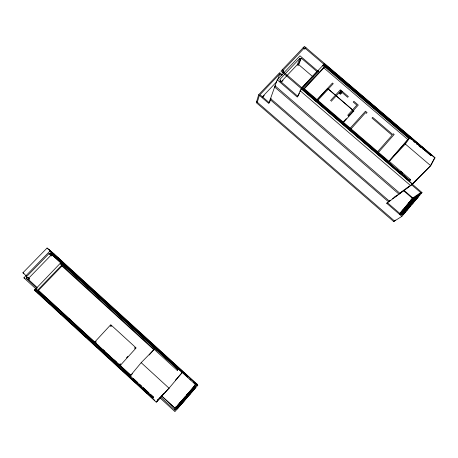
<?xml version="1.0" encoding="UTF-8"?>
<svg xmlns="http://www.w3.org/2000/svg" width="458" height="458" viewBox="0 0 458 458"><rect width="100%" height="100%" fill="white"/><g stroke="black" fill="none" stroke-linecap="round" stroke-linejoin="round"><path stroke-width="0.69" d="M178.54 406.023L178.54 404.403M178.368 406.223L178.374 404.597L178.964 405.135M178.225 406.383L178.236 404.752M178.07 404.941L178.053 406.584L178.666 407.145M177.916 406.744L177.933 405.095L178.528 405.639M177.738 406.944L177.767 405.29M177.635 405.445L177.601 407.105L178.214 407.666M177.429 407.305L177.464 405.639L178.053 406.183M177.332 405.794L177.286 407.465L177.899 408.026M177.16 405.988L177.114 407.666L177.727 408.227M178.03 369.446L61.687 263.339L61.401 263.11L60.588 263.945L177.246 370.362L178.03 369.446L50.598 253.492L49.819 254.287L49.029 253.566L26.283 276.935L29.467 278.922L28.688 279.724L26.289 278.481L27.079 277.668M176.261 408.404L194.948 386.895L195.709 387.588L177.023 409.108L176.261 408.404L176.341 406.59M160.626 397.034L174.859 410.093L174.996 408.141L176.548 406.286L174.956 408.187L161.416 395.764L174.956 408.187M340.391 93.644L340.849 90.827L342.04 91.846L340.391 93.644L339.201 92.625L340.849 90.827M176.422 366.434L176.525 366.011M282.328 74.906L279.689 72.639L258.701 94.737L256.291 102.649L393.668 221.552L401.866 216.376L422.007 192.543L411.805 183.784M257.27 102.231L259.4 95.338M318.287 71.448L299.973 55.807L277.204 79.824L268.8 103.462L258.701 94.737M270.546 99.621L269.407 102.827L260.001 94.703L279.786 73.858L281.865 75.644M277.628 79.904L279.786 73.858M280.038 81.501L280.531 80.167L279.769 79.509L299.921 58.223L300.677 58.87L298.055 65.288L297.311 64.652L299.921 58.223M298.055 65.288L298.685 64.618L301.324 58.189L317.085 71.654M318.264 101.39L388.71 161.834L389.243 161.336L410.5 179.576L409.418 180.687L301.553 88.119L297.282 97.085L277.204 79.824M315.39 100.302L301.553 88.119M298.227 95.751L299.383 93.22M317.182 100.462L302.549 87.907L302.269 88.526L400.178 172.546M158.846 399.027L159.332 397.991M157.472 400.59L157.993 399.513M157.747 399.794L157.037 401.248L169.059 388.132M301.456 88.342L324.396 63.782L434.871 157.936L430.726 165.71L412.429 184.282L386.724 203.295L401.866 216.376M152.743 398.134L34.722 289.754L34.442 290.24L156.235 402.158L160.964 396.617M323.846 64.887L324.396 63.782M324.046 64.154L324.424 64.481L324.098 65.145L338.199 77.167M303.969 89.218L323.858 67.893L324.516 66.576L408.942 138.562L409.286 138.173L323.726 65.231L324.424 64.481M434.201 158.726L430.285 166.042L411.668 184.545M327.63 88.48L353.805 110.991L327.63 88.48L317.239 99.775M34.722 289.754L152.72 398.174L153.607 397.126L150.459 394.229M152.72 398.174L153.607 397.126M389.243 161.336L405.336 144.035L409.864 137.618L430.978 155.611L431.23 155.159L324.167 63.914M153.476 397.338L130.181 375.938L141.173 362.679L154.237 349.305M156.235 402.158L169.042 388.195L182.284 372.509L182.055 371.57M411.685 200.507L410.992 199.906L412.372 198.274L420.713 192.6L411.702 184.86M411.45 199.591L412.841 197.953L403.698 190.093M399.817 213.468L411.255 199.957L418.652 194.953M399.651 213.812L403.332 209.461M411.112 200.278L404.362 208.253L411.65 203.363L412.229 203.862M393.668 221.552L394.578 220.481M395.323 220.069L394.533 221.002L256.594 101.647M419.122 194.398L403.017 213.445L401.214 214.602M420.713 192.6L401.718 215.065L387.308 202.613L386.724 203.295M404.065 212.501L405.404 210.915M406.744 209.323L419.225 194.57M410.906 205.424L404.03 213.56L403.452 213.062M412.08 204.033L418.492 196.453M412.171 183.801L410.626 185.616L300.167 90.764L301.129 89.734M413.288 183.366L412.641 184.127L280.96 71.11L304.427 46.401L435.1 157.758L434.465 158.502M413.545 183.063L414.192 182.301M414.456 181.998L415.103 181.236M415.36 180.933L416.007 180.171M389.535 200.816L388.607 201.898L270.163 99.632L271.13 98.607M390.405 200.18L389.489 201.245L270.541 98.567M393.136 198.142L392.781 198.554L397.756 194.868M399.994 193.076L399.067 194.163L274.651 87.014L275.613 85.995M400.95 192.377L400.04 193.442L275.069 85.841M399.582 172.924L400.887 171.406M421.297 147.711L422.15 146.72M401.214 174.321L402.513 172.803L401.431 171.876M422.911 149.085L423.765 148.1M388.447 161.846L408.215 139.118M388.544 161.811L408.942 138.562M388.71 161.834L389.054 161.434L304.055 88.508L324.516 66.576M191.41 390.565L193.276 388.418M189.789 392.569L193.957 387.777M183.652 399.737L185.015 398.174M187.248 395.598L194.432 387.331L193.849 386.792L194.369 387.806M174.859 410.093L196.35 385.361L193.608 382.424M411.519 138.711L411.862 138.322M186.469 398.054L186.269 398.288L186.097 397.71M186.452 397.304L187.03 397.412M197.014 384.119L197.799 385.264L174.927 411.599L159.905 397.813M161.897 395.552L163.821 393.393M175.414 380.169L182.261 372.406L62.351 263.092M377.1 152.314L392.094 135.236L372.016 118.09L372.669 117.362L392.741 134.497L393.388 133.765L394.189 134.452L377.913 153.006M177.252 370.293L178.036 369.406M350.49 129.477L365.616 112.622L366.417 113.309L367.07 112.576L365.473 111.214L349.689 128.79M130.181 375.938L130.713 375.434L37.762 290.063L61.429 265.503L62.007 265.955L38.466 290.401L37.762 290.063M154.174 349.282L149.222 354.984M132.362 373.78L130.959 375.342L119.452 364.78M373.974 105.666L372.675 107.115L374.272 108.477L375.566 107.029M156.67 349.958L157.06 349.517M348.424 115.994L358.288 105.077L353.902 101.338L353.244 102.06L356.834 105.122L347.628 115.307M343.981 121.204L346.322 118.611M348.67 116.017L349.603 114.981M343.082 122.858L353.857 110.916M135.299 347.983L134.904 348.418L134.48 348.028L134.875 347.593L135.408 348.006M126.46 357.898L127.885 356.324M330.464 100.611L340.386 89.791L348.332 96.575L347.674 97.296L342.109 92.545L340.46 94.342L338.874 92.985L331.26 101.292M95.51 342.945L96.317 342.069L95.894 341.679L95.087 342.555M317.423 102.403L318.762 100.949L317.171 99.586M340.615 77.242L339.304 78.662L337.723 77.316L339.035 75.896M315.831 101.035L332.456 83.024L333.247 83.7L317.966 100.268M94.634 342.16L110.739 324.733L136.123 347.931L120.139 365.587L94.663 342.166M301.879 87.764L317.909 70.601L318.699 71.276L302.675 88.446M323.863 64.229L322.546 65.643L323.331 66.318L324.653 64.904M301.839 88.669L302.549 87.907M299.984 91.171L300.648 90.455M280.531 80.167L279.872 80.86L297.935 96.386M300.677 58.87L301.324 58.189M280.943 81.965L297.311 64.652M282.059 81.507L283.044 80.465M282.534 72.461L283.891 71.036L282.311 69.679M305.99 47.735L304.667 49.132L303.099 47.798M262.199 97.027L276.666 81.759M262.835 97.033L264.277 95.51M34.848 289.811L60.88 262.646L61.389 262.308L66.221 266.23L49.785 251.247L23.902 277.834L35.798 288.758M62.723 313.638L36.451 289.508L36.096 289.341L35.272 290.195L152.812 398.025M35.632 290.361L36.451 289.508M61.687 263.339L60.88 264.18L60.588 263.945M49.029 253.566L51.828 255.896L52.59 255.112M26.455 276.065L22.9 272.802L47.071 248.036L53.889 253.698M408.754 138.671L409.864 137.618M410.5 179.576L409.378 180.441L401.26 173.473M409.418 180.687L401.271 174.011M394.332 197.255L396.422 195.703M400.905 192.429L403.698 190.356M405.937 188.702L408.731 186.629M401.219 192.308L410.712 185.272M410.992 199.906L419.288 194.289M420.879 193.31L422.007 192.543M410.597 200.89L418.446 195.326M410.483 201.022L417.799 196.098M410.076 201.497L417.65 196.27M409.561 202.11L417.261 196.728M418.664 195.812L419.843 195.016M409.446 202.247L416.728 197.358L417.307 197.85M408.925 202.86L416.58 197.53M408.404 203.472L416.047 198.165M416.832 197.833L417.959 197.083M408.261 203.644L415.515 198.795M407.889 204.085L415.395 198.932M416.305 198.463L417.576 197.535M407.368 204.703L414.982 199.425M407.225 204.869L414.444 200.054L415.022 200.552M406.847 205.316L414.33 200.198L414.908 200.696M406.183 206.1L413.912 200.69L414.49 201.188M414.444 200.661L415.561 199.923M405.662 206.713L413.259 201.463M414.061 201.119L415.171 200.381M405.141 207.331L412.721 202.093M413.528 201.749L414.759 200.867M404.62 207.943L412.189 202.728M403.492 209.129L411.238 204.016M412.194 203.323L413.299 202.591M403.074 209.77L410.448 204.783M411.301 204.331L412.887 203.083M402.553 210.388L410.059 205.241M402.027 211.006L409.526 205.877M401.506 211.619L408.988 206.512L409.567 207.01M400.985 212.237L408.45 207.148M409.04 207.01L410.225 206.237M400.458 212.856L407.912 207.783M408.65 207.463L409.836 206.695L409.257 206.197M400.08 213.302L407.374 208.419M408.502 207.64L409.687 206.873M399.674 213.783L406.956 208.917M399.88 213.852L406.418 209.552M399.794 214.27L405.88 210.188M400.109 214.207L405.341 210.829M406.24 210.314L407.414 209.558M400.309 214.281L404.952 211.287M400.355 214.533L404.798 211.464L405.382 211.962M400.521 214.647L404.259 212.1L404.843 212.604M400.716 214.733L403.87 212.564L404.448 213.062M404.368 212.535L405.53 211.785M403.95 213.027L405.112 212.283M401.443 214.665L402.593 213.926M403.561 213.485L404.723 212.747M402.536 214.842L403.75 214.058M339.201 92.625L342.04 91.846M34.442 290.24L35.638 290.796M23.902 277.834L25.121 278.458M26.283 276.935L28.682 278.201L51.05 255.186L51.828 255.896M22.9 272.802L23.999 273.397M61.418 264.707L61.71 264.936M49.785 251.247L59.861 259.543L48.909 249.564M422.316 148.152L399.347 128.572L398.706 129.305L397.899 128.618L398.546 127.885L304.547 47.764L282.426 71.07L316.501 100.313M423.129 148.839L430.686 155.285M339.286 78.095L372.926 106.771M374.009 107.693L411.444 139.604M413.614 141.459L414.702 142.381M416.328 143.766L417.415 144.694M419.041 146.079L420.667 147.47M323.858 67.893L407.889 139.564M405.336 144.035L430.726 165.71M298.685 64.618L313.037 76.898M322.678 105.351L324.287 106.731M316.976 100.72L410.311 180.807M318.762 103.205L320.926 105.059M322.008 105.987L350.078 130.066M351.767 131.526L352.849 132.454M354.469 133.845L356.095 135.236M357.664 136.581L359.341 138.024M360.423 138.951L362.587 140.812M363.623 141.699L385.31 160.311M390.663 164.909L391.727 165.813M393.846 167.639L399.679 172.643M301.101 88.726L412.429 184.282M417.53 196.413L418.108 196.906M417.118 196.9L417.69 197.398M416.316 197.845L416.895 198.343M415.246 199.11L415.824 199.608M414.862 199.568L415.44 200.06M403.252 190.425L412.372 198.274M414.061 200.512L414.639 201.01M413.643 201.005L414.221 201.503M413.528 201.148L414.106 201.646M410.998 200.409L411.559 200.89M412.458 202.413L413.036 202.911M412.04 202.905L412.618 203.404M411.771 203.22L412.349 203.718M408.668 203.169L409.223 203.65M409.796 205.562L410.374 206.06M409.378 206.054L409.956 206.552M408.57 207.01L409.149 207.508M406.326 205.928L406.887 206.409M405.925 206.409L406.481 206.89M407.494 208.281L408.072 208.779M407.105 208.739L407.683 209.237M406.687 209.232L407.265 209.735M406.567 209.375L407.145 209.873M406.298 209.695L406.876 210.193M404.683 211.607L405.261 212.106M404.408 211.928L404.992 212.426M403.99 212.42L404.569 212.924M401.655 211.447L402.21 211.934M53.363 253.263L197.089 384.239M197.799 385.264L47.071 248.036M181.935 371.089L176.496 366.125L181.637 371.106M51.794 252.902L182.072 371.638M181.483 371.249L181.883 371.615M182.633 372.423L183.675 373.373M184.723 374.329L187.809 377.06M189.904 378.955L190.992 380.043M61.389 262.308L196.35 385.361M50.598 253.492L61.355 263.298M195.738 387.634L194.375 385.854M61.429 265.503L153.905 349.763M194.57 387.176L193.98 386.644L194.507 387.645M194.266 387.52L193.682 386.987L194.198 388M194.135 387.674L193.551 387.136L194.06 388.161M193.969 387.863L193.385 387.331L193.889 388.355M193.837 388.018L193.253 387.479L193.751 388.516M193.671 388.207L193.087 387.674L193.579 388.71M193.539 388.361L192.95 387.823L193.442 388.871M193.373 388.55L192.784 388.018L193.27 389.065M193.242 388.705L192.652 388.166L193.745 389.781M193.076 388.894L192.486 388.361L192.961 389.426M192.944 389.048L192.354 388.51L193.436 390.136M192.641 389.392L192.057 388.853L192.515 389.935M192.475 389.581L191.891 389.048L192.955 390.691M192.177 389.93L191.587 389.392L192.034 390.491M192.818 390.846L191.753 389.197M191.747 390.422L191.158 389.89L191.587 391.006M192.509 391.206L191.455 389.546M191.581 390.617L190.992 390.079L192.028 391.756M191.278 390.96L190.694 390.422L191.106 391.561M191.146 391.115L190.557 390.577L190.969 391.716M190.98 391.304L190.391 390.766L190.797 391.916M190.849 391.458L190.259 390.92L190.66 392.077M190.683 391.647L190.093 391.115L190.488 392.271M190.247 392.145L189.658 391.613L190.648 393.342M190.081 392.34L189.492 391.802L190.476 393.542L189.795 391.458M189.95 392.495L189.36 391.956L189.732 393.141M189.784 392.683L189.194 392.145L190.167 393.897M189.646 392.838L189.062 392.3L190.03 394.057M189.051 393.525L188.461 392.987L188.799 394.218M188.885 393.72L188.295 393.182L189.24 394.968M189.721 394.412L188.759 392.643M188.152 394.561L187.562 394.023L187.872 395.288M187.98 394.756L187.396 394.218L187.7 395.483M110.933 325.632L111.351 326.016M187.082 395.792L186.492 395.254L186.767 396.559L187.374 397.115M187.064 397.47L186.458 396.914L186.194 395.598M185.295 397.842L184.711 397.304L184.923 398.683M184.397 398.884L183.807 398.345L183.984 399.754L184.597 400.315M183.961 399.382L183.372 398.844L183.538 400.275L184.145 400.83M183.795 399.576L183.206 399.038L183.366 400.475M183.492 399.926L182.902 399.382L183.051 400.83L183.664 401.391M184.282 400.676L183.675 400.115L183.503 398.689M183.057 400.424L182.467 399.886L182.599 401.351M183.835 401.191L183.223 400.635L183.068 399.193M141.173 362.679L169.042 388.195M182.587 400.962L181.998 400.424L182.118 401.912M183.349 401.752L182.742 401.191L182.599 399.731M182.152 401.466L181.563 400.927L181.666 402.427M182.897 402.267L182.29 401.712L182.164 400.229M181.683 402.004L181.093 401.466L181.179 402.988M180.778 403.046L180.189 402.508L180.24 404.065M181.477 403.904L180.87 403.349L180.79 401.815M181.339 404.065L180.727 403.504L180.658 401.969M180.338 403.55L179.748 403.011L179.794 404.586M181.024 404.425L180.418 403.864L180.355 402.313M179.868 404.093L179.278 403.55L179.307 405.147M180.538 404.986L179.931 404.425L179.885 402.857M180.091 405.502L179.479 404.946L179.45 403.355M179.267 404.786L178.677 404.248L178.677 405.868M27.898 277.479L29.467 278.922M28.688 279.724L37.098 287.447M26.289 278.481L37.115 288.425M69.147 318.367L70.818 319.907M120.5 365.536L121.353 366.314M38.466 290.401L95.293 342.59M96.873 344.038L98.974 345.967M102.649 349.345L104.75 351.275M108.426 354.652L110 356.095M114.202 359.954L116.303 361.883M63.771 314.606L102.123 349.832M103.176 350.799L131.017 376.373M133.123 378.302L137.847 382.648M139.427 384.096L141.528 386.025M143.102 387.474L148.884 392.781M36.096 289.341L130.312 375.886M37.739 292.725L39.84 294.66M46.149 300.454L47.203 301.421M48.777 302.87L50.357 304.318M55.613 309.15L57.714 311.079M60.342 313.495L61.395 314.463M65.597 318.327L68.225 320.737M77.162 328.953L79.268 330.882M84.524 335.714L86.098 337.162M88.199 339.092L89.779 340.54M93.982 344.405L96.609 346.82M105.019 354.549L107.653 356.965M113.429 362.278L114.483 363.24M116.584 365.175L118.164 366.623M122.893 370.969L125.521 373.385M133.404 380.627L136.037 383.043M144.911 391.309L146.995 393.222M150.648 396.582L154.821 400.418M192.337 391.401L191.289 389.735L191.725 390.846M190.86 390.233L191.278 391.361M189.961 391.264L190.351 392.432M188.896 392.489L189.251 393.697M189.549 394.613L188.593 392.838L188.936 394.057M188.164 393.336L188.49 394.573M188.616 395.683L187.694 393.874L188.009 395.128M187.992 393.525L188.318 394.773M187.86 393.68L188.181 394.928M187.259 394.372L187.557 395.643M187.683 396.754L187.385 395.443L186.795 394.91L187.076 396.199M187.093 394.561L187.385 395.844M186.961 394.716L187.248 396.004M186.658 395.059L186.938 396.359M186.36 395.409L186.629 396.714M185.536 396.29L185.793 397.744L185.513 396.313M185.009 396.96L185.232 398.323M184.877 397.115L185.095 398.483M184.574 397.458L184.78 398.838M184.906 399.954L184.694 398.534L184.105 397.996L184.299 399.399M184.408 397.653L184.608 399.038M184.276 397.807L184.471 399.199M183.973 398.151L184.162 399.559M183.669 398.5L183.973 401.031M182.771 399.536L182.914 400.99M183.04 402.107L182.891 400.618L182.301 400.08L182.427 401.551M182.101 403.189L181.986 401.66L181.397 401.116L181.494 402.628M181.866 400.578L181.975 402.067M181.694 400.773L181.803 402.267M181.259 401.271L181.351 402.788M181.168 404.265L181.076 402.702L180.486 402.158L180.555 403.704M180.956 401.62L181.042 403.149M180.212 404.809L180.171 403.744L179.582 403.2L179.616 404.786M180.051 402.662L180.103 404.225M179.147 403.704L179.164 405.307M178.975 403.899L178.992 405.507M178.843 404.053L178.855 405.668M176.513 406.67L176.433 408.519L195.062 387.079L194.467 386.014L176.513 406.67M195.709 384.251L194.175 386.083L195.709 384.251M343.219 121.925L342.95 122.223L342.51 121.845L342.779 121.547L343.219 121.925M353.078 111.013L352.815 111.305L352.374 110.928L352.637 110.636L353.078 111.013M120.111 363.91L119.704 364.356L120.133 364.745L120.534 364.305L120.111 363.91M111.185 325.936L110.784 326.371L110.367 325.987L110.762 325.552L111.185 325.936M327.636 89.247L327.367 89.539L327.808 89.911L328.071 89.625L327.636 89.247M192.778 389.237L192.188 388.705L193.265 390.336L192.778 389.237"/></g></svg>
